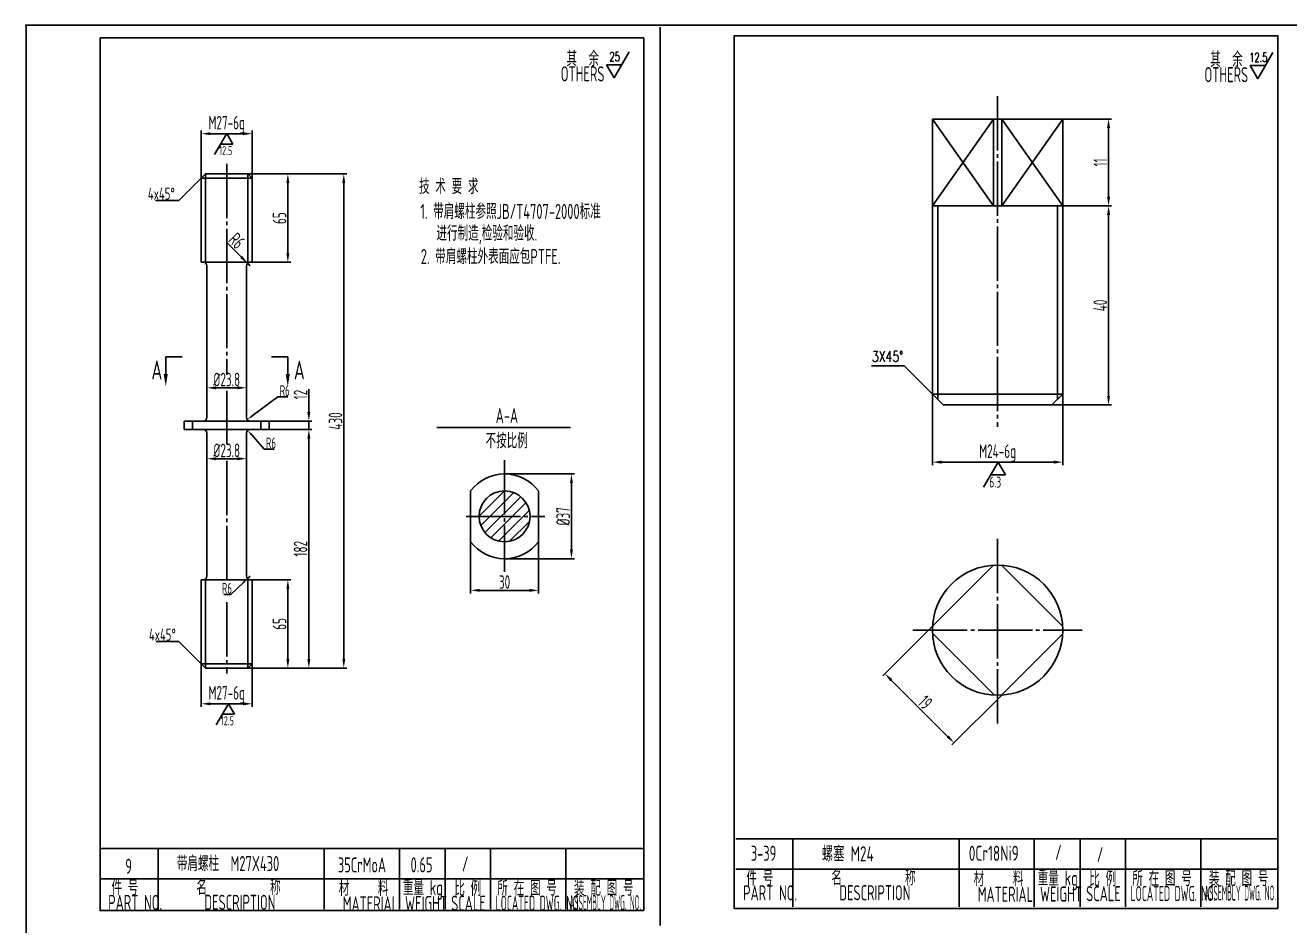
# Model space of a CAD drawing. Header units: millimetres. Extents: x 46644 to 124135, y -32003 to -3110.
# Drawn here: x 75305 to 79495, y -18524 to -15539 of the extents above; entities that cross this region are included whole.
import ezdxf
from ezdxf.enums import TextEntityAlignment as Align

# ---------------------------------------------------------------- set-up
doc = ezdxf.new("R2010")
doc.units = ezdxf.units.MM
doc.header["$LTSCALE"] = 6
doc.linetypes.add('CENTER', pattern=[18, 15, -1, 1, -1])
doc.linetypes.add('CONTINOUS', pattern=[0])
for name, color, linetype in [('1', 1, 'Continuous'), ('2', 3, 'CENTER'), ('2_txt', 2, 'Continuous'), ('5_div', 5, 'Continuous'), ('7_dim', 3, 'Continuous'), ('8_sym', 232, 'Continuous'), ('Dimension Line', 2, 'Continuous'), ('填充线', 11, 'Continuous'), ('轮廓线', 4, 'Continuous')]:
    doc.layers.add(name, color=color, linetype=linetype)
doc.styles.add('B', font='romans.shx', dxfattribs={"width": 0.6667})
doc.styles.add('HZ', font='ascii.shx', dxfattribs={"width": 0.7, "bigfont": 'hztxt.shx'})
doc.styles.get("Standard").update_dxf_attribs({"font": 'ascii.shx', "width": 0.7})
doc.dimstyles.new('6.1', dxfattribs={"dimscale": 10, "dimtxt": 4.5, "dimasz": 3, "dimexe": 1, "dimexo": 0, "dimgap": 0.5, "dimtad": 1, "dimzin": 9, "dimdsep": 46, "dimtxsty": 'HZ', "dimcen": 0, "dimclrd": 256, "dimclre": 256, "dimclrt": 256, "dimadec": 0, "dimazin": 0, "dimtfac": 1, "dimtmove": 0, "dimatfit": 1, "dimfxl": 0, "dimarcsym": 0})
doc.dimstyles.new('副本 tdm', dxfattribs={"dimscale": 8, "dimtxt": 4.5, "dimasz": 2.5, "dimexe": 1, "dimexo": 0, "dimgap": 0.3, "dimtad": 1, "dimtih": 1, "dimtoh": 1, "dimdsep": 46, "dimtxsty": 'HZ', "dimcen": 0.09, "dimclrd": 2, "dimclre": 2, "dimclrt": 2, "dimadec": 0, "dimazin": 0, "dimtfac": 0.666657, "dimtmove": 0, "dimatfit": 3, "dimfxl": 0, "dimtolj": 1, "dimarcsym": 0})

# ---------------------------------------------------------------- blocks, each defined once
blk = doc.blocks.new('上粗糙度')
at = {"layer": 'Dimension Line'}
for p, q in [((0, 0), (1, 1.732)), ((-0.5, 0.866), (0, 0)), ((0.5, 0.866), (-0.5, 0.866))]:
    blk.add_line(p, q, dxfattribs=at)
at = {"layer": 'Dimension Line', "style": 'B', "width": 0.6667}
blk.add_attdef('R', text='', height=0.6, dxfattribs=at).set_placement((0.039, 1.409), align=Align.MIDDLE_CENTER)
blk = doc.blocks.new('*D265')
at = {"layer": '7_dim', "lineweight": -2}
for p, q in [((76020.7, -16306.5), (75973.9, -16259.3)), ((76050.1, -16336.1), (76041.9, -16327.8))]:
    blk.add_line(p, q, dxfattribs=at)
at = {"layer": '7_dim'}
blk.add_solid([(76024.3, -16303), (76017.2, -16310), (76041.9, -16327.8)], dxfattribs=at)
at = {"layer": 'Defpoints', "color": 0}
for p in [(76041.9, -16327.8), (76050.1, -16336.1)]:
    blk.add_point(p, dxfattribs=at)
at = {"layer": '7_dim', "insert": (76006.3, -16252.9), "char_height": 45, "attachment_point": 5, "rotation": 314.779, "style": 'HZ'}
blk.add_mtext('R6', dxfattribs=at)
blk = doc.blocks.new('*D266')
at = {"layer": '7_dim', "lineweight": -2}
for p, q in [((76057.2, -17376.7), (76185.4, -17376.7)), ((76175.4, -17639.6), (76175.4, -17406.7)), ((76043.2, -17669.6), (76185.4, -17669.6))]:
    blk.add_line(p, q, dxfattribs=at)
at = {"layer": '7_dim'}
for points in [[(76170.4, -17406.7), (76180.4, -17406.7), (76175.4, -17376.7)], [(76170.4, -17639.6), (76180.4, -17639.6), (76175.4, -17669.6)]]:
    blk.add_solid(points, dxfattribs=at)
at = {"layer": 'Defpoints', "color": 0}
for p in [(76057.2, -17376.7), (76175.4, -17376.7), (76043.2, -17669.6)]:
    blk.add_point(p, dxfattribs=at)
at = {"layer": '7_dim', "insert": (76147.9, -17523.2), "char_height": 45, "attachment_point": 5, "rotation": 90, "style": 'HZ'}
blk.add_mtext('65', dxfattribs=at)
blk = doc.blocks.new('*D267')
at = {"layer": '7_dim', "lineweight": -2}
for p, q in [((76113.5, -16878.7), (76255, -16878.7)), ((76245, -17639.6), (76245, -16908.7)), ((76175.4, -17669.6), (76255, -17669.6))]:
    blk.add_line(p, q, dxfattribs=at)
at = {"layer": '7_dim'}
for points in [[(76240, -16908.7), (76250, -16908.7), (76245, -16878.7)], [(76240, -17639.6), (76250, -17639.6), (76245, -17669.6)]]:
    blk.add_solid(points, dxfattribs=at)
at = {"layer": 'Defpoints', "color": 0}
for p in [(76113.5, -16878.7), (76245, -16878.7), (76175.4, -17669.6)]:
    blk.add_point(p, dxfattribs=at)
at = {"layer": '7_dim', "insert": (76217.5, -17274.1), "char_height": 45, "attachment_point": 5, "rotation": 90, "style": 'HZ'}
blk.add_mtext('182', dxfattribs=at)
blk = doc.blocks.new('*D268')
at = {"layer": '7_dim', "lineweight": -2}
for p, q in [((76043.2, -16031.4), (76370.7, -16031.4)), ((76360.7, -17639.6), (76360.7, -16061.4)), ((76245, -17669.6), (76370.7, -17669.6))]:
    blk.add_line(p, q, dxfattribs=at)
at = {"layer": '7_dim'}
for points in [[(76355.7, -16061.4), (76365.7, -16061.4), (76360.7, -16031.4)], [(76355.7, -17639.6), (76365.7, -17639.6), (76360.7, -17669.6)]]:
    blk.add_solid(points, dxfattribs=at)
at = {"layer": 'Defpoints', "color": 0}
for p in [(76043.2, -16031.4), (76360.7, -16031.4), (76245, -17669.6)]:
    blk.add_point(p, dxfattribs=at)
at = {"layer": '7_dim', "insert": (76333.2, -16850.5), "char_height": 45, "attachment_point": 5, "rotation": 90, "style": 'HZ'}
blk.add_mtext('430', dxfattribs=at)
blk = doc.blocks.new('*D269')
at = {"layer": '7_dim', "lineweight": -2}
for p, q in [((76057.2, -16031.4), (76185.4, -16031.4)), ((76175.4, -16061.4), (76175.4, -16294.4)), ((76057.2, -16324.4), (76185.4, -16324.4))]:
    blk.add_line(p, q, dxfattribs=at)
at = {"layer": '7_dim'}
for points in [[(76170.4, -16061.4), (76180.4, -16061.4), (76175.4, -16031.4)], [(76170.4, -16294.4), (76180.4, -16294.4), (76175.4, -16324.4)]]:
    blk.add_solid(points, dxfattribs=at)
at = {"layer": 'Defpoints', "color": 0}
for p in [(76057.2, -16031.4), (76057.2, -16324.4), (76175.4, -16324.4)]:
    blk.add_point(p, dxfattribs=at)
at = {"layer": '7_dim', "insert": (76147.9, -16177.9), "char_height": 45, "attachment_point": 5, "rotation": 90, "style": 'HZ'}
blk.add_mtext('65', dxfattribs=at)
blk = doc.blocks.new('*D270')
at = {"layer": '7_dim', "lineweight": -2}
for p, q in [((76245, -16820.5), (76245, -16745.3)), ((76113.5, -16850.5), (76255, -16850.5)), ((76115.9, -16878.7), (76255, -16878.7)), ((76245, -16878.7), (76245, -16850.5)), ((76245, -16908.7), (76245, -16938.7))]:
    blk.add_line(p, q, dxfattribs=at)
at = {"layer": '7_dim'}
for points in [[(76240, -16820.5), (76250, -16820.5), (76245, -16850.5)], [(76240, -16908.7), (76250, -16908.7), (76245, -16878.7)]]:
    blk.add_solid(points, dxfattribs=at)
at = {"layer": 'Defpoints', "color": 0}
for p in [(76113.5, -16850.5), (76115.9, -16878.7), (76245, -16850.5)]:
    blk.add_point(p, dxfattribs=at)
at = {"layer": '7_dim', "insert": (76217.5, -16763), "char_height": 45, "attachment_point": 5, "rotation": 90, "style": 'HZ'}
blk.add_mtext('12', dxfattribs=at)
blk = doc.blocks.new('*D271')
at = {"layer": '7_dim', "lineweight": -2}
for p, q in [((75888.5, -17655.6), (75888.5, -17798)), ((76057.2, -17655.6), (76057.2, -17798)), ((75918.5, -17788), (76027.2, -17788))]:
    blk.add_line(p, q, dxfattribs=at)
at = {"layer": '7_dim'}
for points in [[(75918.5, -17783), (75918.5, -17793), (75888.5, -17788)], [(76027.2, -17783), (76027.2, -17793), (76057.2, -17788)]]:
    blk.add_solid(points, dxfattribs=at)
at = {"layer": 'Defpoints', "color": 0}
for p in [(75888.5, -17655.6), (76057.2, -17655.6), (76057.2, -17788)]:
    blk.add_point(p, dxfattribs=at)
at = {"layer": '7_dim', "insert": (75972.9, -17758.4), "char_height": 45, "attachment_point": 5, "style": 'HZ'}
blk.add_mtext('M27-6g', dxfattribs=at)
blk = doc.blocks.new('*D272')
at = {"layer": '5_div', "color": 2, "lineweight": -2}
for p, q in [((75986.5, -17425.4), (76027.1, -17386.8)), ((76050.1, -17365), (76041.6, -17373)), ((75962.9, -17425.4), (75986.5, -17425.4))]:
    blk.add_line(p, q, dxfattribs=at)
at = {"layer": '5_div', "color": 2}
blk.add_solid([(76024.8, -17384.4), (76029.4, -17389.2), (76041.6, -17373)], dxfattribs=at)
at = {"layer": 'Defpoints', "color": 0}
for p in [(76041.6, -17373), (76050.1, -17365)]:
    blk.add_point(p, dxfattribs=at)
at = {"layer": '5_div', "color": 2, "insert": (75973.5, -17405), "char_height": 36, "attachment_point": 5, "style": 'HZ'}
blk.add_mtext('\\A1;R6', dxfattribs=at)
blk = doc.blocks.new('*D273')
at = {"layer": '7_dim', "lineweight": -2}
for p, q in [((75907.3, -16966.5), (75907.3, -16985.5)), ((76038.4, -16966.5), (76038.4, -16985.5)), ((75937.3, -16975.5), (76008.4, -16975.5))]:
    blk.add_line(p, q, dxfattribs=at)
at = {"layer": '7_dim'}
for points in [[(75937.3, -16970.5), (75937.3, -16980.5), (75907.3, -16975.5)], [(76008.4, -16970.5), (76008.4, -16980.5), (76038.4, -16975.5)]]:
    blk.add_solid(points, dxfattribs=at)
at = {"layer": 'Defpoints', "color": 0}
for p in [(75907.3, -16966.5), (76038.4, -16966.5), (76038.4, -16975.5)]:
    blk.add_point(p, dxfattribs=at)
at = {"layer": '7_dim', "insert": (75972.9, -16948), "char_height": 45, "attachment_point": 5, "style": 'HZ'}
blk.add_mtext('%%C23.8', dxfattribs=at)
blk = doc.blocks.new('*D274')
at = {"layer": '7_dim', "lineweight": -2}
for p, q in [((75907.3, -16731.6), (75907.3, -16750.5)), ((75937.3, -16740.5), (76008.4, -16740.5)), ((76038.4, -16731.6), (76038.4, -16750.5))]:
    blk.add_line(p, q, dxfattribs=at)
at = {"layer": '7_dim'}
for points in [[(75937.3, -16735.5), (75937.3, -16745.5), (75907.3, -16740.5)], [(76008.4, -16735.5), (76008.4, -16745.5), (76038.4, -16740.5)]]:
    blk.add_solid(points, dxfattribs=at)
at = {"layer": 'Defpoints', "color": 0}
for p in [(75907.3, -16731.6), (76038.4, -16731.6), (76038.4, -16740.5)]:
    blk.add_point(p, dxfattribs=at)
at = {"layer": '7_dim', "insert": (75972.9, -16713), "char_height": 45, "attachment_point": 5, "style": 'HZ'}
blk.add_mtext('%%C23.8', dxfattribs=at)
blk = doc.blocks.new('*D275')
at = {"layer": '7_dim', "lineweight": -2}
for p, q in [((75888.5, -16045.5), (75888.5, -15887.9)), ((75918.5, -15897.9), (76027.2, -15897.9)), ((76057.2, -16045.5), (76057.2, -15887.9))]:
    blk.add_line(p, q, dxfattribs=at)
at = {"layer": '7_dim'}
for points in [[(75918.5, -15892.9), (75918.5, -15902.9), (75888.5, -15897.9)], [(76027.2, -15892.9), (76027.2, -15902.9), (76057.2, -15897.9)]]:
    blk.add_solid(points, dxfattribs=at)
at = {"layer": 'Defpoints', "color": 0}
for p in [(76057.2, -15897.9), (75888.5, -16045.5), (76057.2, -16045.5)]:
    blk.add_point(p, dxfattribs=at)
at = {"layer": '7_dim', "insert": (75972.9, -15868.2), "char_height": 45, "attachment_point": 5, "style": 'HZ'}
blk.add_mtext('M27-6g', dxfattribs=at)
blk = doc.blocks.new('*D276')
at = {"layer": '7_dim', "lineweight": -2}
for p, q in [((76780.9, -17250.9), (76780.9, -17421.9)), ((77005.9, -17250.9), (77005.9, -17421.9)), ((76810.9, -17411.9), (76975.9, -17411.9))]:
    blk.add_line(p, q, dxfattribs=at)
at = {"layer": '7_dim'}
for points in [[(76810.9, -17406.9), (76810.9, -17416.9), (76780.9, -17411.9)], [(76975.9, -17406.9), (76975.9, -17416.9), (77005.9, -17411.9)]]:
    blk.add_solid(points, dxfattribs=at)
at = {"layer": 'Defpoints', "color": 0}
for p in [(76780.9, -17250.9), (77005.9, -17250.9), (77005.9, -17411.9)]:
    blk.add_point(p, dxfattribs=at)
at = {"layer": '7_dim', "insert": (76893.4, -17384.4), "char_height": 45, "attachment_point": 5, "style": 'HZ'}
blk.add_mtext('30', dxfattribs=at)
blk = doc.blocks.new('*D277')
at = {"layer": '7_dim', "lineweight": -2}
for p, q in [((76893.4, -17025.9), (77125.1, -17025.9)), ((77115.1, -17055.9), (77115.1, -17277.2)), ((76893.4, -17307.2), (77125.1, -17307.2))]:
    blk.add_line(p, q, dxfattribs=at)
at = {"layer": '7_dim'}
for points in [[(77110.1, -17055.9), (77120.1, -17055.9), (77115.1, -17025.9)], [(77110.1, -17277.2), (77120.1, -17277.2), (77115.1, -17307.2)]]:
    blk.add_solid(points, dxfattribs=at)
at = {"layer": 'Defpoints', "color": 0}
for p in [(76893.4, -17025.9), (76893.4, -17307.2), (77115.1, -17307.2)]:
    blk.add_point(p, dxfattribs=at)
at = {"layer": '7_dim', "insert": (77087.6, -17166.6), "char_height": 45, "attachment_point": 5, "rotation": 90, "style": 'HZ'}
blk.add_mtext('%%C37', dxfattribs=at)
blk = doc.blocks.new('ccd_bt')
at = {"layer": '2_txt'}
for p, q in [((0, 0), (-4, -6.93)), ((2, -3.46), (0, 0)), ((-2, -3.46), (2, -3.46))]:
    blk.add_line(p, q, dxfattribs=at)
at = {"layer": '2_txt', "width": 0.75}
blk.add_attdef('CZD', (-1.73, -7.02), '', height=3, dxfattribs=at)
blk = doc.blocks.new('*D278')
at = {"layer": '7_dim', "color": 2, "linetype": 'Continuous', "lineweight": -2, "ltscale": 50}
for p, q in [((76096.7, -16943.6), (76055.6, -16896.6)), ((76130.1, -16943.6), (76096.7, -16943.6))]:
    blk.add_line(p, q, dxfattribs=at)
at = {"layer": '7_dim', "color": 2, "linetype": 'Continuous', "ltscale": 50}
blk.add_solid([(76058.1, -16894.4), (76053.1, -16898.8), (76042.4, -16881.6)], dxfattribs=at)
at = {"layer": 'Defpoints', "color": 0, "linetype": 'Continuous', "ltscale": 50}
for p in [(76042.4, -16881.6), (76050.1, -16890.4)]:
    blk.add_point(p, dxfattribs=at)
at = {"layer": '7_dim', "color": 2, "linetype": 'Continuous', "ltscale": 50, "insert": (76119.5, -16923.2), "char_height": 36, "attachment_point": 5, "style": 'HZ'}
blk.add_mtext('\\A1;R6', dxfattribs=at)
blk = doc.blocks.new('*D279')
at = {"layer": '7_dim', "color": 2, "linetype": 'Continuous', "lineweight": -2, "ltscale": 50}
for p, q in [((76142.2, -16770), (76056.8, -16833.9)), ((76175.6, -16770), (76142.2, -16770))]:
    blk.add_line(p, q, dxfattribs=at)
at = {"layer": '7_dim', "color": 2, "linetype": 'Continuous', "ltscale": 50}
blk.add_solid([(76054.8, -16831.2), (76058.8, -16836.5), (76040.7, -16845.8)], dxfattribs=at)
at = {"layer": 'Defpoints', "color": 0, "linetype": 'Continuous', "ltscale": 50}
for p in [(76050.1, -16838.8), (76040.7, -16845.8)]:
    blk.add_point(p, dxfattribs=at)
at = {"layer": '7_dim', "color": 2, "linetype": 'Continuous', "ltscale": 50, "insert": (76165, -16749.6), "char_height": 36, "attachment_point": 5, "style": 'HZ'}
blk.add_mtext('\\A1;R6', dxfattribs=at)
blk = doc.blocks.new('*D280')
at = {"layer": '7_dim', "lineweight": -2}
for p, q in [((78311.4, -16761.3), (78311.4, -16996.9)), ((78743.4, -16761.3), (78743.4, -16996.9)), ((78341.4, -16986.9), (78713.4, -16986.9))]:
    blk.add_line(p, q, dxfattribs=at)
at = {"layer": '7_dim'}
for points in [[(78341.4, -16981.9), (78341.4, -16991.9), (78311.4, -16986.9)], [(78713.4, -16981.9), (78713.4, -16991.9), (78743.4, -16986.9)]]:
    blk.add_solid(points, dxfattribs=at)
at = {"layer": 'Defpoints', "color": 0}
for p in [(78311.4, -16761.3), (78743.4, -16761.3), (78743.4, -16986.9)]:
    blk.add_point(p, dxfattribs=at)
at = {"layer": '7_dim', "insert": (78527.4, -16957.3), "char_height": 45, "attachment_point": 5, "style": 'HZ'}
blk.add_mtext('M24-6g', dxfattribs=at)
blk = doc.blocks.new('*D281')
at = {"layer": '7_dim', "lineweight": -2}
for p, q in [((78743.4, -16137.3), (78904.9, -16137.3)), ((78894.9, -16767.3), (78894.9, -16167.3)), ((78707.4, -16797.3), (78904.9, -16797.3))]:
    blk.add_line(p, q, dxfattribs=at)
at = {"layer": '7_dim'}
for points in [[(78889.9, -16167.3), (78899.9, -16167.3), (78894.9, -16137.3)], [(78889.9, -16767.3), (78899.9, -16767.3), (78894.9, -16797.3)]]:
    blk.add_solid(points, dxfattribs=at)
at = {"layer": 'Defpoints', "color": 0}
for p in [(78743.4, -16137.3), (78894.9, -16137.3), (78707.4, -16797.3)]:
    blk.add_point(p, dxfattribs=at)
at = {"layer": '7_dim', "insert": (78867.4, -16467.3), "char_height": 45, "attachment_point": 5, "rotation": 90, "style": 'HZ'}
blk.add_mtext('40', dxfattribs=at)
blk = doc.blocks.new('*D282')
at = {"layer": '7_dim', "lineweight": -2}
for p, q in [((78743.4, -15849.3), (78904.9, -15849.3)), ((78894.9, -16107.3), (78894.9, -15879.3)), ((78743.4, -16137.3), (78904.9, -16137.3))]:
    blk.add_line(p, q, dxfattribs=at)
at = {"layer": '7_dim'}
for points in [[(78889.9, -15879.3), (78899.9, -15879.3), (78894.9, -15849.3)], [(78889.9, -16107.3), (78899.9, -16107.3), (78894.9, -16137.3)]]:
    blk.add_solid(points, dxfattribs=at)
at = {"layer": 'Defpoints', "color": 0}
for p in [(78743.4, -15849.3), (78894.9, -15849.3), (78743.4, -16137.3)]:
    blk.add_point(p, dxfattribs=at)
at = {"layer": '7_dim', "insert": (78867.4, -15993.3), "char_height": 45, "attachment_point": 5, "rotation": 90, "style": 'HZ'}
blk.add_mtext('11', dxfattribs=at)
blk = doc.blocks.new('*D283')
at = {"layer": '7_dim', "lineweight": -2}
for p, q in [((78311.5, -17530.4), (78146.6, -17695.4)), ((78174.9, -17709.5), (78361.5, -17896.2)), ((78540.7, -17759.5), (78375.7, -17924.5))]:
    blk.add_line(p, q, dxfattribs=at)
at = {"layer": '7_dim'}
for points in [[(78178.4, -17706), (78171.3, -17713), (78153.7, -17688.3)], [(78365.1, -17892.6), (78358, -17899.7), (78382.8, -17917.4)]]:
    blk.add_solid(points, dxfattribs=at)
at = {"layer": 'Defpoints', "color": 0}
for p in [(78311.5, -17530.4), (78540.7, -17759.5), (78382.8, -17917.4)]:
    blk.add_point(p, dxfattribs=at)
at = {"layer": '7_dim', "insert": (78287.7, -17783.4), "char_height": 45, "attachment_point": 5, "rotation": 315, "style": 'HZ'}
blk.add_mtext('19', dxfattribs=at)

msp = doc.modelspace()

# ---------------------------------------------------------------- hatches: boundary and pattern name
at = {"layer": '5_div'}
h = msp.add_hatch(dxfattribs=at)
h.set_pattern_fill('ANSI31', scale=208.333167, style=0)
h.set_pattern_definition([(45, (23736.055, -12529.033), (-18.414224, 18.414224), [])])
h.paths.add_polyline_path([(76893.427, -17250.931, 0.41421356), (76977.802, -17166.556), (76893.427, -17166.556)])
h.paths.add_polyline_path([(76893.427, -17166.556), (76977.802, -17166.556, 0.41421356), (76893.427, -17082.181)])
h.paths.add_polyline_path([(76893.427, -17166.556), (76893.427, -17082.181, 0.41421356), (76809.052, -17166.556)])
h.paths.add_polyline_path([(76893.427, -17166.556), (76809.052, -17166.556, 0.41421356), (76893.427, -17250.931)])

# ---------------------------------------------------------------- linework, layer by layer
at = {"color": 7, "linetype": 'Continuous'}
for p, q in [((83713.224, -15538.546), (75305.376, -15538.546)), ((77409.568, -15544.31), (77409.568, -18523.223)), ((75553.276, -18368.296), (77352.244, -18368.296))]:
    msp.add_line(p, q, dxfattribs=at)
at = {"color": 4}
for p, q in [((78311.365, -15849.329), (78743.365, -15849.329)), ((78311.365, -16137.329), (78311.365, -15849.329)), ((78513.599, -16137.329), (78513.599, -15849.329)), ((78541.131, -16137.329), (78541.131, -15849.329)), ((78743.365, -15849.329), (78743.365, -16137.329)), ((78311.365, -16761.329), (78311.365, -16137.329)), ((78311.365, -16137.329), (78743.365, -16137.329)), ((78743.365, -16137.329), (78743.365, -16761.329)), ((78311.365, -16761.329), (78743.365, -16761.329)), ((78311.365, -16761.329), (78347.365, -16797.329)), ((78347.365, -16797.329), (78707.365, -16797.329)), ((78743.365, -16761.329), (78707.365, -16797.329)), ((78311.55, -17530.395), (78513.599, -17328.346)), ((78742.702, -17530.395), (78540.652, -17328.346)), ((78516.958, -17759.682), (78311.365, -17554.089)), ((78540.652, -17759.498), (78742.702, -17557.448))]:
    msp.add_line(p, q, dxfattribs=at)
at = {"linetype": 'ByBlock'}
for p, q in [((75770.641, -16694.334), (75770.641, -16637.798)), ((76175.074, -16694.334), (76175.074, -16637.798)), ((76669.356, -16872.005), (77112.435, -16872.005))]:
    msp.add_line(p, q, dxfattribs=at)
at = {"color": 4, "linetype": 'Continuous'}
for p, q in [((77848.938, -18235.533), (77848.938, -18461.573)), ((78399.715, -18235.533), (78399.715, -18461.573)), ((78648.77, -18235.621), (78648.77, -18461.662)), ((78800.338, -18235.621), (78800.338, -18461.662)), ((78950.55, -18235.621), (78950.55, -18461.662)), ((79200.903, -18235.621), (79200.903, -18461.662)), ((75745.161, -18267.393), (75745.161, -18473.478)), ((76295.88, -18267.393), (76295.88, -18468.437)), ((76544.877, -18267.393), (76544.877, -18468.437)), ((76696.445, -18267.393), (76696.445, -18468.437)), ((76846.657, -18267.393), (76846.657, -18468.437)), ((77097.01, -18267.393), (77097.01, -18468.437))]:
    msp.add_line(p, q, dxfattribs=at)
for points in [[(77354.439, -18473.546), (77354.439, -15580.196), (75553.392, -15580.196), (75553.392, -18473.457), (77354.381, -18473.457)], [(79455.279, -18466.685), (79455.279, -15573.335), (77654.232, -15573.335), (77654.232, -18466.597), (79455.221, -18466.597)], [(77659.336, -18235.621), (79455.279, -18235.621)], [(75553.334, -18267.393), (77352.244, -18267.393)]]:
    msp.add_lwpolyline(points, dxfattribs=at)
at = {"color": 4}
msp.add_circle((78527.126, -17543.922), 216, dxfattribs=at)
at = {"linetype": 'ByBlock'}
for points in [[(75763.781, -16694.334), (75777.501, -16694.334), (75770.641, -16735.494)], [(76181.934, -16694.334), (76168.214, -16694.334), (76175.074, -16735.494)]]:
    msp.add_solid(points, dxfattribs=at)
at = {"layer": '1', "color": 7}
msp.add_line((76043.17, -16031.411), (76204.663, -16031.411), dxfattribs=at)
at = {"layer": '1', "color": 7, "linetype": 'CONTINOUS'}
msp.add_line((77659.336, -18336.524), (79455.279, -18336.524), dxfattribs=at)
at = {"layer": '2', "color": 7, "ltscale": 2}
for p, q in [((78527.365, -15773.796), (78527.365, -16869.287)), ((75972.857, -15997.48), (75972.857, -16697.499)), ((75972.857, -16750.814), (75972.857, -16928.91)), ((75972.857, -16982.225), (75972.857, -17387.975)), ((76893.427, -16980.431), (76893.427, -17350.723)), ((76766.62, -17166.556), (77026.731, -17166.556)), ((78527.126, -17853.637), (78527.126, -17234.207)), ((75972.857, -17450.979), (75972.857, -17687.509)), ((78246.326, -17543.922), (78807.926, -17543.922))]:
    msp.add_line(p, q, dxfattribs=at)
at = {"layer": '2', "color": 4}
for p, q in [((75770.641, -16637.798), (75824.89, -16637.798)), ((76175.074, -16637.798), (76120.824, -16637.798))]:
    msp.add_line(p, q, dxfattribs=at)
at = {"layer": '5_div', "color": 7}
for p, q in [((75888.482, -16045.474), (75814.136, -16119.82)), ((75902.545, -16324.38), (75902.545, -16031.411)), ((76043.17, -16031.411), (76043.17, -16324.38)), ((75736.551, -16119.82), (75814.136, -16119.82)), ((75902.545, -17669.644), (75902.545, -17376.676)), ((76043.17, -17376.676), (76043.17, -17669.644)), ((75738.631, -17581.236), (75814.136, -17581.236)), ((75888.482, -17655.582), (75814.136, -17581.236))]:
    msp.add_line(p, q, dxfattribs=at)
at = {"layer": '5_div', "color": 4, "linetype": 'CONTINOUS', "ltscale": 10}
for p, q in [((75902.545, -16031.411), (75888.482, -16045.474)), ((76057.232, -16045.474), (75888.482, -16045.474)), ((75888.482, -16045.474), (75888.482, -16324.38)), ((76043.17, -16031.411), (75902.545, -16031.411)), ((76057.232, -16045.474), (76043.17, -16031.411)), ((76057.232, -16045.474), (76057.232, -16324.38)), ((76057.232, -16324.38), (75888.482, -16324.38)), ((75907.302, -16336.099), (75907.302, -16838.809)), ((76038.413, -16336.099), (76038.413, -16838.809)), ((75907.302, -16838.809), (75907.302, -16739.564)), ((76038.413, -16838.809), (76038.413, -16739.564)), ((75832.232, -16850.528), (75832.232, -16878.653)), ((76113.482, -16850.528), (75832.232, -16850.528)), ((76113.482, -16878.653), (75832.232, -16878.653)), ((75859.897, -16850.528), (75859.897, -16878.653)), ((76085.818, -16850.528), (76085.818, -16878.653)), ((76113.482, -16850.528), (76113.482, -16878.653)), ((75907.302, -17364.957), (75907.302, -16890.372)), ((76038.413, -17364.957), (76038.413, -16890.372)), ((76780.927, -17082.181), (76780.927, -17250.931)), ((77005.927, -17082.181), (77005.927, -17250.931)), ((76057.232, -17376.676), (75888.482, -17376.676)), ((75888.482, -17376.676), (75888.482, -17655.582)), ((76057.232, -17376.676), (76057.232, -17655.582)), ((76057.232, -17655.582), (75888.482, -17655.582)), ((75902.545, -17669.644), (75888.482, -17655.582)), ((76043.17, -17669.644), (75902.545, -17669.644)), ((76057.232, -17655.582), (76043.17, -17669.644))]:
    msp.add_line(p, q, dxfattribs=at)
msp.add_circle((76893.427, -17166.556), 84.375, dxfattribs=at)
for centre, radius, start, end in [((75895.583, -16336.099), 11.719, 0, 90), ((76050.131, -16336.099), 11.719, 90, 180), ((75895.583, -16838.809), 11.719, 270, 0), ((76050.131, -16838.809), 11.719, 180, 270), ((75895.583, -16890.372), 11.719, 0, 90), ((76050.131, -16890.372), 11.719, 90, 180), ((76893.427, -17166.556), 140.625, 36.869898, 143.130102), ((76893.427, -17166.556), 140.625, 216.869898, 323.130102), ((75895.583, -17364.957), 11.719, 270, 0), ((76050.131, -17364.957), 11.719, 180, 270)]:
    msp.add_arc(centre, radius, start, end, dxfattribs=at)
at = {"layer": '7_dim', "color": 7}
msp.add_line((75308.728, -21513.32), (75308.728, -15538.546), dxfattribs=at)
at = {"layer": '填充线', "linetype": 'Continuous', "ltscale": 50}
for p, q in [((78513.599, -16137.329), (78311.365, -15849.329)), ((78513.599, -15849.329), (78311.365, -16137.329)), ((78541.131, -16137.329), (78743.365, -15849.329)), ((78541.131, -15849.329), (78743.365, -16137.329)), ((78329.365, -16779.329), (78329.365, -16137.329)), ((78725.365, -16137.329), (78725.365, -16779.329))]:
    msp.add_line(p, q, dxfattribs=at)
at = {"layer": '轮廓线', "color": 3, "linetype": 'Continuous', "ltscale": 50}
for p, q in [((78217.318, -16667.282), (78109.76, -16667.282)), ((78311.365, -16761.329), (78217.318, -16667.282))]:
    msp.add_line(p, q, dxfattribs=at)

# ---------------------------------------------------------------- block references
at = {"layer": '8_sym', "color": 0}
ref = msp.add_blockref('ccd_bt', (75972.857, -15897.873), dxfattribs=dict(at, xscale=9.999991999997292, yscale=9.999992000008206, zscale=9.999991999997999))
ref.add_attrib('CZD', '12.5', (75947.546, -15969.078), dxfattribs={"layer": '2_txt', "height": 30, "width": 0.65})
at = {"layer": '8_sym', "color": 7}
ref = msp.add_blockref('ccd_bt', (78528.862, -16986.914), dxfattribs=dict(at, xscale=12, yscale=12, zscale=12))
ref.add_attrib('CZD', '6.3', (78499.481, -17071.204), dxfattribs={"layer": '2_txt', "height": 36, "width": 0.75})
at = {"layer": '8_sym', "color": 0}
ref = msp.add_blockref('ccd_bt', (75978.265, -17788.04), dxfattribs=dict(at, xscale=9.999991999997292, yscale=9.999992000008206, zscale=9.999991999997999))
ref.add_attrib('CZD', '12.5', (75952.953, -17859.245), dxfattribs={"layer": '2_txt', "height": 30, "width": 0.65})
at = {"layer": 'Dimension Line'}
for p, xscale, yscale, zscale, values in [((77256.27, -15713.031), 50.00000700000237, 50.00000699998782, 50.00000699999939, {'R': '25'}), ((79389.166, -15715.613), 49.99999948000186, 49.99999947999822, 49.99999947999994, {'R': '12.5'})]:
    msp.add_blockref('上粗糙度', p, dxfattribs=dict(at, xscale=xscale, yscale=yscale, zscale=zscale)).add_auto_attribs(values)

# ---------------------------------------------------------------- texts
at = {"color": 7, "linetype": 'Continuous', "style": 'HZ'}
for s, height, width, p in [('技 术 要 求', 50, 0.7, (76610.113, -16097.997)), ('1. 带肩螺柱参照JB/T4707-2000标准', 49.99996, 0.7, (76614.436, -16180.835)), ('进行制造,检验和验收.', 49.99996, 0.7, (76667.86, -16253.216)), ('2. 带肩螺柱外表面应包PTFE.', 49.99996, 0.7, (76615.977, -16330.28)), ('不按比例', 50, 0.7, (76830.585, -16941.334)), ('/', 50.071, 0.7, (78856.096, -18312.41)), ('带肩螺柱  M27X430', 50.07063, 0.7, (75807.336, -18342.774)), ('/', 50.071, 0.7, (76752.203, -18344.182)), ('PART NO.', 50.0706, 0.7, (77684.122, -18439.936)), ('DESCRIPTION', 50.07062, 0.7, (78002.52, -18439.488)), ('SCALE', 50.0706, 0.7, (78820.51, -18442.518)), ('LOCATED DWG. NO.', 50.07062, 0.552356, (78967.557, -18442.077)), ('PART NO.', 50.0706, 0.7, (75580.229, -18471.708)), ('DESCRIPTION', 50.07063, 0.7, (75898.627, -18471.26)), ('MATERIAL', 50.0706, 0.7, (76357.286, -18476.429)), ('WEIGHT', 50.0706, 0.7, (76563.718, -18475.596)), ('SCALE', 50.0706, 0.7, (76716.617, -18474.289)), ('LOCATED DWG. NO.', 50.07063, 0.552356, (76863.664, -18473.849)), ('MATERIAL', 50.0706, 0.7, (78461.178, -18444.657)), ('WEIGHT', 50.0706, 0.7, (78667.611, -18443.824))]:
    msp.add_text(s, height=height, dxfattribs=dict(at, width=width)).set_placement(p)
at = {"style": 'HZ', "width": 0.75}
for p in [(75723.347, -16712.767), (76195.458, -16712.767)]:
    msp.add_text('A', height=62.5, dxfattribs=at).set_placement(p)
at = {"color": 7, "linetype": 'Continuous', "style": 'HZ', "width": 0.7}
for s, height, p in [('A-A', 50, (76901.197, -16832.249)), ('35CrMoA', 50.0706, (76420.992, -18322.24)), ('件 号', 50.0706, (77739.327, -18363.527)), ('名           称', 50.07062, (78115.917, -18362.26)), ('材     料', 50.0706, (78530.329, -18365.4)), ('重量 kg', 50.0706, (78726.605, -18371.157)), ('比 例', 50.0706, (78875.444, -18366.04)), ('所 在 图 号', 50.0706, (79072.069, -18364.965)), ('装 配 图 号', 50.0706, (79326.054, -18364.965)), ('件 号', 50.0706, (75635.434, -18395.299)), ('名           称', 50.07063, (76012.024, -18394.032)), ('材     料', 50.0706, (76426.436, -18397.172)), ('重量 kg', 50.0706, (76622.712, -18402.929)), ('比 例', 50.0706, (76771.551, -18397.812)), ('所 在 图 号', 50.0706, (76968.176, -18396.737)), ('装 配 图 号', 50.0706, (77222.161, -18396.737))]:
    msp.add_text(s, height=height, dxfattribs=at).set_placement(p, align=Align.MIDDLE)
at = {"color": 7, "linetype": 'Continuous', "style": 'HZ', "width": 0.552356}
for height, p, p2 in [(50.07062, (79212.028, -18440.24), (79449.525, -18440.24)), (50.07063, (77108.135, -18472.012), (77345.632, -18472.012))]:
    msp.add_text('ASSEMBLY DWG. NO.', height=height, dxfattribs=at).set_placement(p, p2, align=Align.FIT)
at = {"color": 7, "linetype": 'Continuous', "attachment_point": 5, "style": 'HZ'}
for s, insert, char_height in [('其  余', (77152.621, -15649.644), 50.0706), ('其  余', (79285.517, -15652.225), 50.0706), ('OTHERS', (77152.145, -15699.709), 50.0706), ('OTHERS', (79285.041, -15702.29), 50.0706), ('9', (75647.729, -18326.657), 50.071), ('0.65', (76618.357, -18321.803), 50.0706)]:
    msp.add_mtext(s, dxfattribs=dict(at, insert=insert, char_height=char_height))
at = {"layer": '1', "color": 7, "linetype": 'CONTINOUS', "style": 'HZ', "width": 0.75}
msp.add_text('螺塞 M24', height=50.0706, dxfattribs=at).set_placement((77944.35, -18310.303))
msp.add_text('0Cr18Ni9', height=50.0706, dxfattribs=at).set_placement((78514.372, -18308.613), align=Align.CENTER)
at = {"layer": '1', "color": 7, "linetype": 'CONTINOUS', "insert": (77751.622, -18283.628), "char_height": 50.0706, "attachment_point": 5, "style": 'HZ'}
msp.add_mtext('3-39', dxfattribs=at)
at = {"layer": '1', "color": 7, "linetype": 'CONTINOUS', "insert": (78728.797, -18280.241), "char_height": 50.071, "width": 100, "attachment_point": 5, "style": 'HZ'}
msp.add_mtext('/', dxfattribs=at)
at = {"layer": '5_div', "color": 0, "style": 'HZ', "width": 0.75}
for p in [(75800.743, -16116.811), (75804.122, -17578.824)]:
    msp.add_text('4x45%%D', height=40, dxfattribs=at).set_placement(p, align=Align.RIGHT)
at = {"layer": '7_dim', "style": 'B', "width": 0.75}
msp.add_text('3X45%%D', height=35, dxfattribs=at).set_placement((78110.87, -16654.068))

# ---------------------------------------------------------------- dimensions: what is measured, and where the dimension line sits
at = {"layer": '5_div', "color": 7}
dim = msp.add_radius_dim(center=(76050.131, -17364.957), mpoint=(76041.634, -17373.026), text='R6', dimstyle='副本 tdm', dxfattribs=at)
dim.commit()
dim.dimension.update_dxf_attribs({"geometry": '*D272', "text_midpoint": (75973.523, -17404.96)})
at = {"layer": '7_dim', "color": 2}
for base, p1, p2, text, picture, middle in [((76057.232, -15897.873), (75888.482, -16045.474), (76057.232, -16045.474), 'M27-6g', '*D275', (75972.857, -15868.23)), ((76038.413, -16740.523), (75907.302, -16731.603), (76038.413, -16731.603), '%%C23.8', '*D274', (75972.857, -16713.023)), ((76038.413, -16975.469), (75907.302, -16966.549), (76038.413, -16966.549), '%%C23.8', '*D273', (75972.857, -16947.969)), ((77005.927, -17411.853), (76780.927, -17250.931), (77005.927, -17250.931), '30', '*D276', (76893.427, -17384.353)), ((76057.232, -17788.04), (75888.482, -17655.582), (76057.232, -17655.582), 'M27-6g', '*D271', (75972.857, -17758.397))]:
    dim = msp.add_linear_dim(base=base, p1=p1, p2=p2, text=text, dimstyle='6.1', dxfattribs=at)
    dim.commit()
    dim.dimension.update_dxf_attribs({"geometry": picture, "text_midpoint": middle})
at = {"layer": '7_dim'}
for base, p1, p2, text, picture, middle in [((78894.855, -15849.329), (78743.365, -16137.329), (78743.365, -15849.329), '11', '*D282', (78867.355, -15993.329)), ((78894.855, -16137.329), (78707.365, -16797.329), (78743.365, -16137.329), '40', '*D281', (78867.355, -16467.329))]:
    dim = msp.add_linear_dim(base=base, p1=p1, p2=p2, angle=90, text=text, dimstyle='6.1', dxfattribs=at)
    dim.commit()
    dim.dimension.update_dxf_attribs({"geometry": picture, "text_midpoint": middle})
at = {"layer": '7_dim', "color": 2}
for base, p1, p2, text, picture, middle in [((76360.675, -16031.411), (76244.999, -17669.644), (76043.17, -16031.411), '430', '*D268', (76333.175, -16850.528)), ((76175.375, -16324.38), (76057.232, -16031.411), (76057.232, -16324.38), '65', '*D269', (76147.875, -16177.896)), ((76244.999, -16878.653), (76175.375, -17669.644), (76113.482, -16878.653), '182', '*D267', (76217.499, -17274.148)), ((77115.057, -17307.181), (76893.427, -17025.931), (76893.427, -17307.181), '%%C37', '*D277', (77087.557, -17166.556)), ((76175.375, -17376.676), (76043.17, -17669.644), (76057.232, -17376.676), '65', '*D266', (76147.875, -17523.16))]:
    dim = msp.add_linear_dim(base=base, p1=p1, p2=p2, angle=90, text=text, dimstyle='6.1', dxfattribs=at)
    dim.commit()
    dim.dimension.update_dxf_attribs({"geometry": picture, "text_midpoint": middle})
dim = msp.add_radius_dim(center=(76050.131, -16336.099), mpoint=(76041.877, -16327.78), text='R6', dimstyle='6.1', dxfattribs=at)
dim.commit()
dim.dimension.update_dxf_attribs({"geometry": '*D265', "text_midpoint": (76006.28, -16252.866)})
at = {"layer": '7_dim', "color": 2, "linetype": 'Continuous', "ltscale": 50}
for center, mpoint, picture, middle in [((76050.131, -16838.809), (76040.74, -16845.819), '*D279', (76165.046, -16770.049)), ((76050.131, -16890.372), (76042.415, -16881.552), '*D278', (76119.501, -16943.601))]:
    dim = msp.add_radius_dim(center=center, mpoint=mpoint, text='R6', dimstyle='副本 tdm', dxfattribs=at)
    dim.commit()
    dim.dimension.update_dxf_attribs({"geometry": picture, "text_midpoint": middle, "dimtype": 164})
at = {"layer": '7_dim', "color": 2}
dim = msp.add_linear_dim(base=(76244.999, -16850.528), p1=(76115.892, -16878.653), p2=(76113.482, -16850.528), angle=90, text='12', dimstyle='6.1', dxfattribs=at)
dim.commit()
dim.dimension.update_dxf_attribs({"geometry": '*D270', "text_midpoint": (76244.999, -16763.028), "dimtype": 160})
at = {"layer": '7_dim'}
dim = msp.add_linear_dim(base=(78743.365, -16986.914), p1=(78311.365, -16761.329), p2=(78743.365, -16761.329), text='M24-6g', dimstyle='6.1', dxfattribs=at)
dim.commit()
dim.dimension.update_dxf_attribs({"geometry": '*D280', "text_midpoint": (78527.365, -16957.271)})
dim = msp.add_aligned_dim(p1=(78311.55, -17530.395), p2=(78540.652, -17759.498), distance=-223.292, text='19', dimstyle='6.1', dxfattribs=at)
dim.commit()
dim.dimension.update_dxf_attribs({"geometry": '*D283', "text_midpoint": (78287.655, -17783.392)})

doc.saveas('drawing.dxf')
